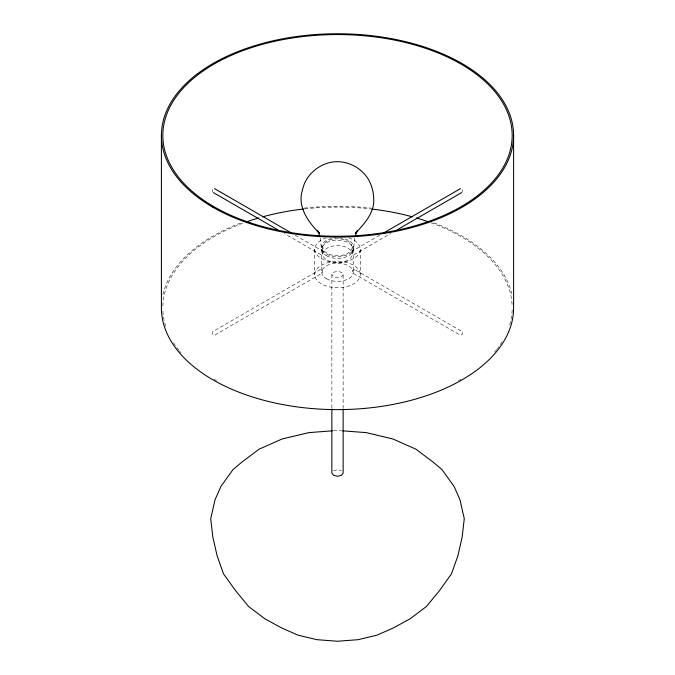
<?xml version="1.0" encoding="UTF-8"?>
<svg xmlns="http://www.w3.org/2000/svg" width="675" height="675" viewBox="0 0 675 675"><rect width="100%" height="100%" fill="white"/><g stroke="black" fill="none" stroke-linecap="round" stroke-linejoin="round"><path stroke-width="0.51" stroke-dasharray="3.38 2.53" d="M353.767 247.261L354.679 238.106M331.864 407.919L331.864 274.59L333.517 272.287L337.5 271.333L341.483 272.287L343.136 274.59L343.136 407.919M343.136 274.59L341.483 276.893L337.5 277.847L333.517 276.893L331.864 274.59M354.476 269.418L352.443 270.591L352.443 272.886L460.502 335.273L462.535 334.1L462.535 331.805L354.476 269.418L354.476 270.7M379.688 235.263L352.443 250.99L352.443 253.285L354.476 254.458L390.8 233.491M333.517 470.703L337.5 469.749L341.483 470.703M333.399 430.743L341.601 430.743M295.312 235.263L322.557 250.99L322.557 253.285L320.524 254.458L284.2 233.491M320.321 238.106L321.233 247.261M462.535 189.776L462.535 192.071M360.256 249.286L360.256 274.59A22.756 13.137 0 0 1 326.118 285.972A22.756 13.137 0 0 1 326.118 263.208A22.756 13.137 0 0 1 360.256 274.59M353.219 249.286L353.219 272.287M352.223 247.261A14.723 8.497 0 0 1 330.142 254.618A14.723 8.497 0 0 1 330.142 239.895A14.723 8.497 0 0 1 352.223 247.261L352.223 254.154A14.723 8.497 0 0 1 330.142 261.52A14.723 8.497 0 0 1 330.142 246.797A14.723 8.497 0 0 1 352.223 254.154M322.777 247.261L322.777 254.154M321.781 249.286L321.781 272.287M314.744 249.286L314.744 274.59M212.465 189.776L212.465 192.071M339.196 237.912A16.268 9.391 0 0 1 351.295 252.231A16.268 9.391 0 0 1 323.705 252.231A16.268 9.391 0 0 1 335.804 237.912M512.148 309.96A174.682 100.853 0 0 1 509.313 326.152M502.014 341.845A174.682 100.853 0 0 1 497.323 348.646M496.682 349.481A174.682 100.853 0 0 1 493.973 352.78M461.017 379.257A174.682 100.853 0 0 1 458.46 380.708M216.54 380.708A174.682 100.853 0 0 1 213.983 379.257M181.027 352.78A174.682 100.853 0 0 1 179.651 351.143M178.976 350.317A174.682 100.853 0 0 1 172.986 341.845M165.687 326.152A174.682 100.853 0 0 1 162.852 309.96M162.852 305.935A174.682 100.853 0 0 1 244.021 222.75M304.678 208.896A174.682 100.853 0 0 1 370.322 208.896M430.979 222.75A174.682 100.853 0 0 1 512.148 305.935M162.92 294.68A176.091 101.663 0 0 1 241.228 222.817M304.13 208.128A176.091 101.663 0 0 1 370.87 208.128M433.772 222.817A176.091 101.663 0 0 1 512.08 294.68M348.882 237.904A22.756 13.137 0 0 1 354.932 257.732A22.756 13.137 0 0 1 320.068 257.732A22.756 13.137 0 0 1 326.118 237.904M320.524 269.418L212.465 331.805L212.465 334.1L214.498 335.273L322.557 272.886L322.557 270.591L320.524 269.418M326.388 255.698A15.719 9.07 0 0 0 352.679 251.632A15.719 9.07 0 0 0 333.433 240.519A15.719 9.07 0 0 0 326.388 255.698M326.388 278.707A15.719 9.07 0 0 0 352.679 274.641A15.719 9.07 0 0 0 333.433 263.528A15.719 9.07 0 0 0 326.388 278.707"/><path stroke-width="1.01" d="M355.523 235.027L357.413 230.614L355.354 233.483C363.201 224.783 372.077 215.755 373.646 203.555C374.271 193.928 372.077 183.608 366.027 175.939C357.995 165.662 344.571 159.899 331.577 162.186C317.79 164.683 305.463 175.643 302.586 189.548C296.823 206.533 308.222 222.126 319.646 233.483L317.587 230.614L319.477 235.027M383.316 233.162L460.502 188.603M397.153 229.821L461.624 192.603M332.37 430.827L308.787 432.616L282.032 439.012L259.057 449.196L241.422 462.459L232.959 469.657L220.894 486.464L215.038 499.745L210.718 518.695L212.844 537.114L217.097 555.744L223.518 573.877L235.305 590.313L248.586 606.521L264.904 618.798L281.467 627.851L297.877 635.124L316.988 639.689L337.5 641.25L358.012 639.689L377.123 635.124L393.533 627.851L410.096 618.798L426.414 606.521L439.695 590.313L451.482 573.877L457.903 555.744L462.156 537.114L464.282 518.695L459.962 499.745L454.106 486.464L442.041 469.657L433.578 462.459L415.943 449.196L392.968 439.012L366.213 432.616L342.63 430.827M214.498 188.603L291.684 233.162M213.376 192.603L277.847 229.821M513.591 135.413L513.591 307.943A176.091 101.663 0 0 1 337.5 409.615A176.091 101.663 0 0 1 161.409 307.943L161.409 135.413M343.136 408.966L343.136 473.006L341.483 475.301L337.5 476.255L333.517 475.301L331.864 473.006L331.864 408.966M247.075 221.662A174.682 100.853 0 0 1 258.736 217.932M262.651 216.827A174.682 100.853 0 0 1 303.632 209.005M371.368 209.005A174.682 100.853 0 0 1 412.349 216.827M416.264 217.932A174.682 100.853 0 0 1 427.925 221.662M250.163 222.75A174.682 100.853 0 0 0 512.182 135.413A174.682 100.853 0 0 0 250.163 48.077A174.682 100.853 0 0 0 250.163 222.75M212.988 207.301A176.091 101.663 0 0 0 507.592 161.73A176.091 101.663 0 0 0 291.921 37.218A176.091 101.663 0 0 0 212.988 207.301"/></g></svg>
